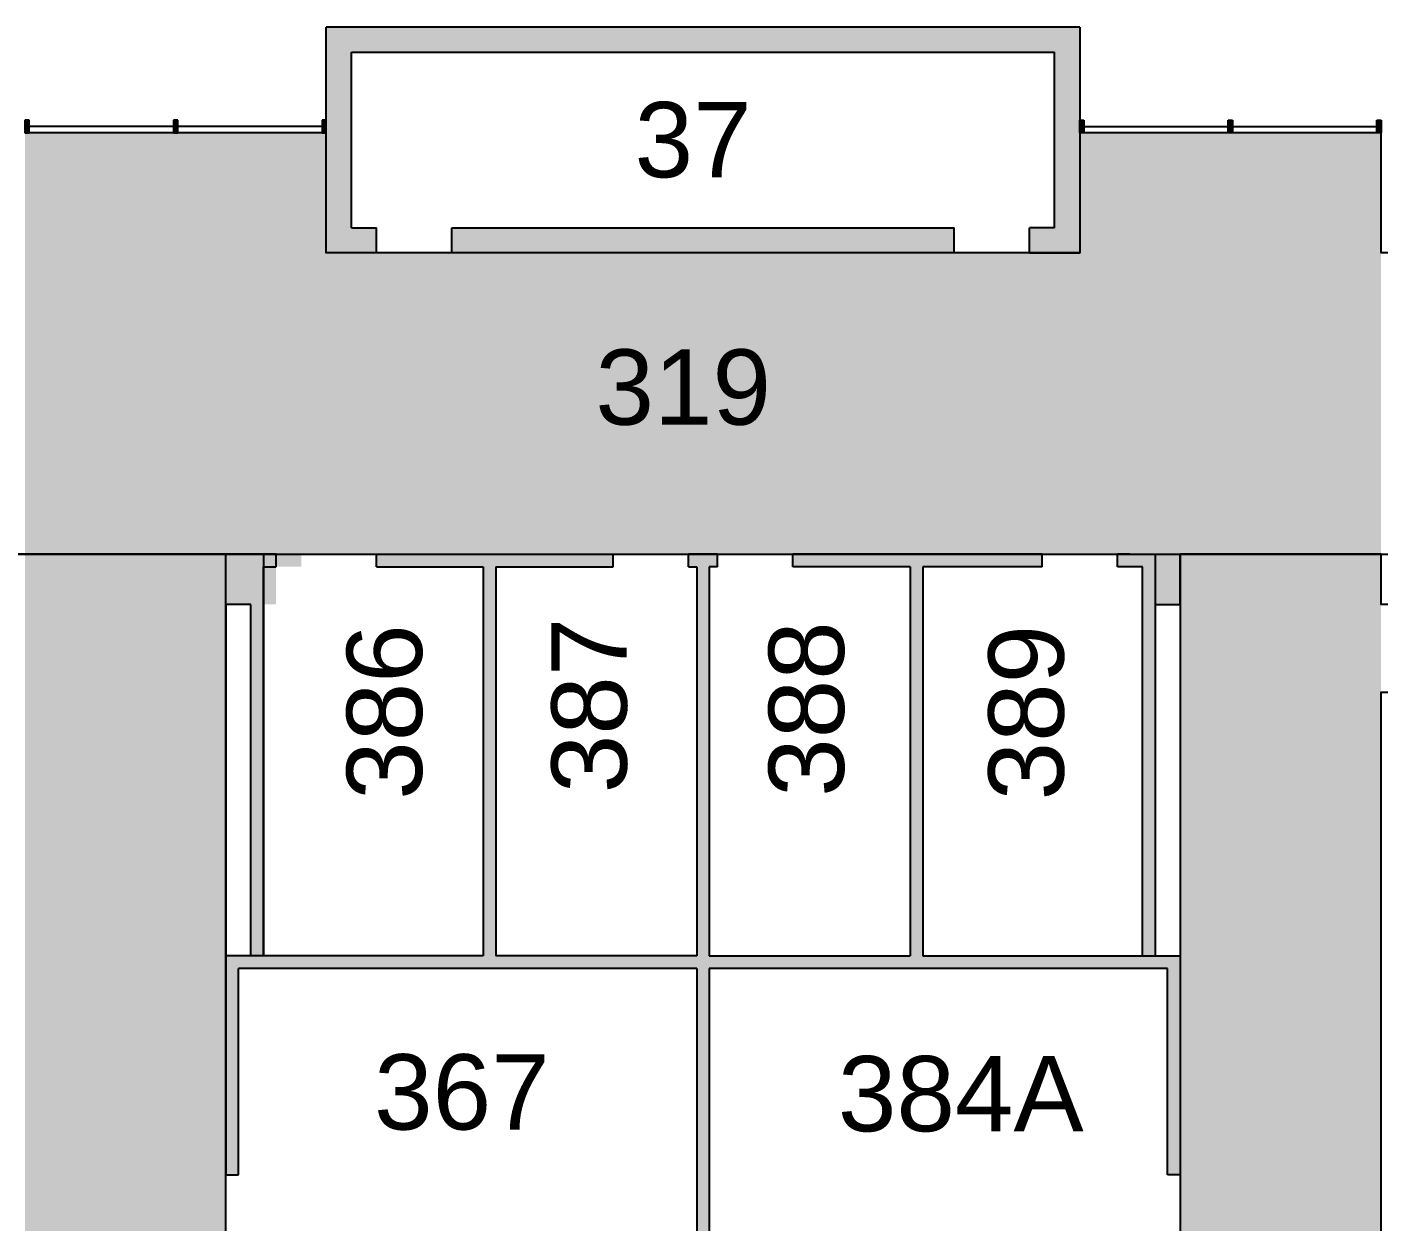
# Model space of a CAD drawing. Extents: x 2 to 4630, y -56 to 2885.
# Drawn here: x 2379 to 3025, y 2229 to 2801 of the extents above; entities that cross this region are included whole.
import ezdxf

# ---------------------------------------------------------------- set-up
doc = ezdxf.new("R2010")
doc.units = 0
doc.header["$LTSCALE"] = 0.004
doc.layers.get('0').update_dxf_attribs({"linetype": 'CONTINUOUS'})
for name, color, linetype in [('CORRIDOR_HATCH', 253, 'CONTINUOUS'), ('SOLID', 7, 'CONTINUOUS'), ('TEXT', 7, 'CONTINUOUS'), ('WALL', 7, 'CONTINUOUS')]:
    doc.layers.add(name, color=color, linetype=linetype)
doc.styles.add('STYLE1', font='arial.ttf')

# ---------------------------------------------------------------- blocks, each defined once
blk = doc.blocks.new('AZMND')
for p, q in [((0, 0.5), (0, -0.5)), ((1, 0.5), (0, 0.5)), ((1, -0.5), (1, 0.5)), ((0, -0.5), (1, -0.5))]:
    blk.add_line(p, q)
blk = doc.blocks.new('*U133')
at = {"layer": 'SOLID'}
for points in [[(2881.78, 2750), (2881.78, 2756), (2883.78, 2750)], [(2883.78, 2750), (2881.78, 2756), (2883.78, 2756)], [(2952.78, 2750), (2952.78, 2756), (2954.78, 2750)], [(2954.78, 2750), (2952.78, 2756), (2954.78, 2756)], [(3023.78, 2750), (3023.78, 2756), (3025.78, 2750)], [(3025.78, 2750), (3023.78, 2756), (3025.78, 2756)]]:
    blk.add_solid(points, dxfattribs=at)
blk = doc.blocks.new('*U134')
at = {"layer": 'SOLID'}
for points in [[(2377.78, 2750), (2377.78, 2756), (2379.78, 2750)], [(2379.78, 2750), (2377.78, 2756), (2379.78, 2756)], [(2448.78, 2750), (2448.78, 2756), (2450.78, 2750)], [(2450.78, 2750), (2448.78, 2756), (2450.78, 2756)], [(2519.78, 2750), (2519.78, 2756), (2521.78, 2750)], [(2521.78, 2750), (2519.78, 2756), (2521.78, 2756)]]:
    blk.add_solid(points, dxfattribs=at)
blk = doc.blocks.new('*U547')
at = {"layer": 'CORRIDOR_HATCH'}
for points in [[(2377.78, 2548.5), (2377.78, 2750), (2473.78, 2548.5)], [(2473.78, 2548.5), (2377.78, 2750), (2473.78, 2750)], [(2473.78, 2548.5), (2473.78, 2750), (2521.78, 2548.5)], [(2521.78, 2548.5), (2473.78, 2750), (2521.78, 2750)], [(2881.78, 2548.5), (2881.78, 2750), (2905.78, 2548.5)], [(2905.78, 2548.5), (2881.78, 2750), (2905.78, 2750)], [(2905.78, 2548.5), (2905.78, 2750), (2929.78, 2548.5)], [(2929.78, 2548.5), (2905.78, 2750), (2929.78, 2750)], [(2929.78, 2548.5), (2929.78, 2750), (3025.78, 2548.5)], [(3025.78, 2548.5), (2929.78, 2750), (3025.78, 2750)], [(2521.78, 2548.5), (2521.78, 2692.5), (2881.78, 2548.5)], [(2881.78, 2548.5), (2521.78, 2692.5), (2881.78, 2692.5)], [(2377.78, 844.5), (2377.78, 2548.5), (2473.78, 844.5)], [(2473.78, 844.5), (2377.78, 2548.5), (2473.78, 2548.5)], [(2929.78, 844.5), (2929.78, 2548.5), (3025.78, 844.5)], [(3025.78, 844.5), (2929.78, 2548.5), (3025.78, 2548.5)]]:
    blk.add_solid(points, dxfattribs=at)

msp = doc.modelspace()

# ---------------------------------------------------------------- linework, layer by layer
at = {"layer": 'CORRIDOR_HATCH'}
for points in [[(2367.78, 2548.5), (2473.78, 2548.5), (2929.78, 2548.5), (3025.78, 2548.5), (3361.78, 2548.5), (3385.78, 2548.5), (3385.78, 2692.5), (3025.78, 2692.5), (3025.78, 2750), (2881.78, 2750), (2881.78, 2692.5), (2521.78, 2692.5), (2521.78, 2750), (2377.78, 2750)], [(3025.78, 1519.5), (3025.78, 1819.5), (3037.78, 1819.5), (3037.78, 1861.5), (3025.78, 1861.5), (3025.78, 2155.5), (3037.78, 2155.5), (3037.78, 2197.5), (3025.78, 2197.5), (3025.78, 2482.5), (3037.78, 2482.5), (3037.78, 2524.5), (3025.78, 2524.5), (3025.78, 2548.5), (2929.78, 2548.5), (2929.78, 1937.5), (2905.78, 1937.5), (2905.78, 1872.5), (2929.78, 1872.5), (2929.78, 1601.5), (2905.78, 1601.5), (2905.78, 1536.5), (2929.78, 1536.5), (2929.78, 1265.5)]]:
    msp.add_lwpolyline(points, dxfattribs=at)
msp.add_lwpolyline([(2367.78, 2548.5), (2367.78, 1800.5), (2349.78, 1800.5), (2349.78, 1758.5), (2367.78, 1758.5), (2367.78, 844.5), (2473.78, 844.5), (2473.78, 2548.5)], close=True, dxfattribs=at)
at = {"layer": 'SOLID'}
for points in [[(2533.78, 2788.5), (2521.78, 2800.5), (2533.78, 2704.5), (2521.78, 2692.5)], [(2869.78, 2788.5), (2881.78, 2800.5), (2533.78, 2788.5), (2521.78, 2800.5)], [(2869.78, 2704.5), (2881.78, 2692.5), (2869.78, 2788.5), (2881.78, 2800.5)], [(2533.78, 2704.5), (2521.78, 2692.5), (2545.78, 2704.5), (2545.78, 2692.5)], [(2581.78, 2704.5), (2581.78, 2692.5), (2821.78, 2704.5), (2821.78, 2692.5)], [(2857.78, 2704.5), (2857.78, 2692.5), (2869.78, 2704.5), (2881.78, 2692.5)], [(2473.78, 2524.5), (2497.78, 2524.5), (2473.78, 2548.5), (2497.78, 2548.5)], [(2497.78, 2542.5), (2509.78, 2542.5), (2497.78, 2548.5), (2509.78, 2548.5)], [(2545.78, 2542.5), (2545.78, 2548.5), (2658.78, 2542.5), (2658.78, 2548.5)], [(2694.78, 2542.5), (2708.78, 2542.5), (2694.78, 2548.5), (2708.78, 2548.5)], [(2863.78, 2542.5), (2744.78, 2542.5), (2863.78, 2548.5), (2744.78, 2548.5)], [(2899.78, 2542.5), (2899.78, 2548.5), (2911.78, 2542.5), (2911.78, 2548.5)], [(2911.78, 2524.5), (2911.78, 2548.5), (2929.78, 2524.5), (2929.78, 2548.5)], [(2485.78, 2356.5), (2491.78, 2356.5), (2485.78, 2542.5), (2491.78, 2542.5)], [(2596.78, 2356.5), (2602.78, 2356.5), (2596.78, 2542.5), (2602.78, 2542.5)], [(2698.78, 2208.5), (2704.78, 2208.5), (2698.78, 2542.5), (2704.78, 2542.5)], [(2800.78, 2356.5), (2806.78, 2356.5), (2800.78, 2542.5), (2806.78, 2542.5)], [(2911.78, 2356.5), (2917.78, 2356.5), (2911.78, 2542.5), (2917.78, 2542.5)], [(2473.78, 2350.5), (2473.78, 2356.5), (2698.78, 2350.5), (2698.78, 2356.5)], [(2704.78, 2350.5), (2704.78, 2356.5), (2923.78, 2350.5), (2923.78, 2356.5)], [(2923.78, 2251.77), (2929.78, 2251.77), (2923.78, 2356.5), (2929.78, 2356.5)], [(2479.78, 2251.77), (2473.78, 2251.77), (2479.78, 2350.5), (2473.78, 2350.5)]]:
    msp.add_solid(points, dxfattribs=at)
at = {"layer": 'WALL'}
for p, q in [((2521.78, 2692.5), (2521.78, 2800.5)), ((2881.78, 2800.5), (2521.78, 2800.5)), ((2881.78, 2800.5), (2881.78, 2692.5)), ((2533.78, 2704.5), (2533.78, 2788.5)), ((2533.78, 2788.5), (2869.78, 2788.5)), ((2869.78, 2704.5), (2869.78, 2788.5)), ((2448.78, 2753), (2379.78, 2753)), ((2519.78, 2753), (2450.78, 2753)), ((2883.78, 2753), (2952.78, 2753)), ((2883.78, 2753), (2952.78, 2753)), ((2954.78, 2753), (3023.78, 2753)), ((2954.78, 2753), (3023.78, 2753)), ((2533.78, 2704.5), (2545.78, 2704.5)), ((2545.78, 2692.5), (2545.78, 2704.5)), ((2581.78, 2704.5), (2821.78, 2704.5)), ((2581.78, 2692.5), (2581.78, 2704.5)), ((2821.78, 2692.5), (2821.78, 2704.5)), ((2869.78, 2704.5), (2857.78, 2704.5)), ((2857.78, 2692.5), (2857.78, 2704.5)), ((2545.78, 2692.5), (2521.78, 2692.5)), ((2821.78, 2692.5), (2581.78, 2692.5)), ((2857.78, 2692.5), (2881.78, 2692.5)), ((2473.78, 2524.5), (2473.78, 2548.5)), ((2497.78, 2548.5), (2473.78, 2548.5)), ((2491.78, 2548.5), (2491.78, 2356.5)), ((2497.78, 2542.5), (2497.78, 2548.5)), ((2545.78, 2542.5), (2545.78, 2548.5)), ((2545.78, 2548.5), (2658.78, 2548.5)), ((2658.78, 2542.5), (2658.78, 2548.5)), ((2694.78, 2542.5), (2694.78, 2548.5)), ((2694.78, 2548.5), (2708.78, 2548.5)), ((2708.78, 2548.5), (2694.78, 2548.5)), ((2708.78, 2542.5), (2708.78, 2548.5)), ((2744.78, 2542.5), (2744.78, 2548.5)), ((2863.78, 2548.5), (2744.78, 2548.5)), ((2863.78, 2542.5), (2863.78, 2548.5)), ((2899.78, 2542.5), (2899.78, 2548.5)), ((2899.78, 2542.5), (2899.78, 2548.5)), ((2905.78, 2548.5), (2899.78, 2548.5)), ((2905.78, 2548.5), (2929.78, 2548.5)), ((2911.78, 2548.5), (2929.78, 2548.5)), ((2917.78, 2548.5), (2917.78, 2356.5)), ((2917.78, 2548.5), (2917.78, 2356.5)), ((2929.78, 2524.5), (2929.78, 2548.5)), ((2929.78, 2524.5), (2929.78, 2548.5)), ((2491.78, 2356.5), (2491.78, 2542.5)), ((2491.78, 2542.5), (2497.78, 2542.5)), ((2545.78, 2542.5), (2596.78, 2542.5)), ((2596.78, 2542.5), (2596.78, 2356.5)), ((2602.78, 2542.5), (2602.78, 2356.5)), ((2602.78, 2542.5), (2658.78, 2542.5)), ((2694.78, 2542.5), (2698.78, 2542.5)), ((2698.78, 2542.5), (2698.78, 2356.5)), ((2698.78, 2542.5), (2698.78, 2356.5)), ((2704.78, 2542.5), (2704.78, 2356.5)), ((2704.78, 2542.5), (2704.78, 2356.5)), ((2708.78, 2542.5), (2704.78, 2542.5)), ((2800.78, 2542.5), (2744.78, 2542.5)), ((2800.78, 2542.5), (2800.78, 2356.5)), ((2806.78, 2542.5), (2806.78, 2356.5)), ((2863.78, 2542.5), (2806.78, 2542.5)), ((2905.78, 2542.5), (2899.78, 2542.5)), ((2911.78, 2542.5), (2899.78, 2542.5)), ((2911.78, 2356.5), (2911.78, 2542.5)), ((2911.78, 2356.5), (2911.78, 2542.5)), ((2485.78, 2524.5), (2473.78, 2524.5)), ((2473.78, 2524.5), (2473.78, 2356.5)), ((2485.78, 2356.5), (2485.78, 2524.5)), ((2917.78, 2524.5), (2929.78, 2524.5)), ((2917.78, 2524.5), (2929.78, 2524.5)), ((2929.78, 2524.5), (2929.78, 2356.5)), ((2473.78, 2356.5), (2473.78, 2251.77)), ((2503.78, 2356.5), (2473.78, 2356.5)), ((2596.78, 2356.5), (2503.78, 2356.5)), ((2698.78, 2356.5), (2602.78, 2356.5)), ((2704.78, 2356.5), (2800.78, 2356.5)), ((2806.78, 2356.5), (2899.78, 2356.5)), ((2806.78, 2356.5), (2899.78, 2356.5)), ((2899.78, 2356.5), (2929.78, 2356.5)), ((2905.78, 2356.5), (2929.78, 2356.5)), ((2929.78, 2356.5), (2929.78, 2251.77)), ((2479.78, 2251.77), (2479.78, 2350.5)), ((2698.78, 2350.5), (2479.78, 2350.5)), ((2698.78, 2350.5), (2698.78, 2208.5)), ((2704.78, 2350.5), (2704.78, 2208.5)), ((2923.78, 2350.5), (2704.78, 2350.5)), ((2923.78, 2251.77), (2923.78, 2350.5)), ((2473.78, 2251.77), (2479.78, 2251.77)), ((2929.78, 2251.77), (2923.78, 2251.77))]:
    msp.add_line(p, q, dxfattribs=at)

# ---------------------------------------------------------------- block references
at = {"layer": 'CORRIDOR_HATCH'}
msp.add_blockref('*U547', (0, 0), dxfattribs=at)
at = {"layer": 'SOLID'}
for name in ['*U134', '*U133']:
    msp.add_blockref(name, (0, 0), dxfattribs=at)
at = {"layer": 'WALL', "yscale": 6, "rotation": 180}
for p, xscale in [((2379.78, 2753), 2), ((2450.78, 2753), 2), ((2521.78, 2753), 2), ((2881.78, 2753), -2), ((2952.78, 2753), -2), ((2952.78, 2753), -2), ((3023.78, 2753), -2), ((3023.78, 2753), -2)]:
    msp.add_blockref('AZMND', p, dxfattribs=dict(at, xscale=xscale))

# ---------------------------------------------------------------- texts
at = {"layer": 'TEXT', "style": 'STYLE1'}
for s, p in [('37', (2669.09, 2728.67)), ('319', (2650.39, 2610.41)), ('367', (2544.62, 2273.49)), ('384A', (2766.24, 2272.64))]:
    msp.add_text(s, height=36, dxfattribs=at).set_placement(p)
for s, p in [('387', (2665.36, 2434.25)), ('388', (2769.14, 2432.54)), ('386', (2567.5, 2431.11)), ('389', (2874.15, 2430.83))]:
    msp.add_text(s, height=36, rotation=90, dxfattribs=at).set_placement(p)

doc.saveas('drawing.dxf')
